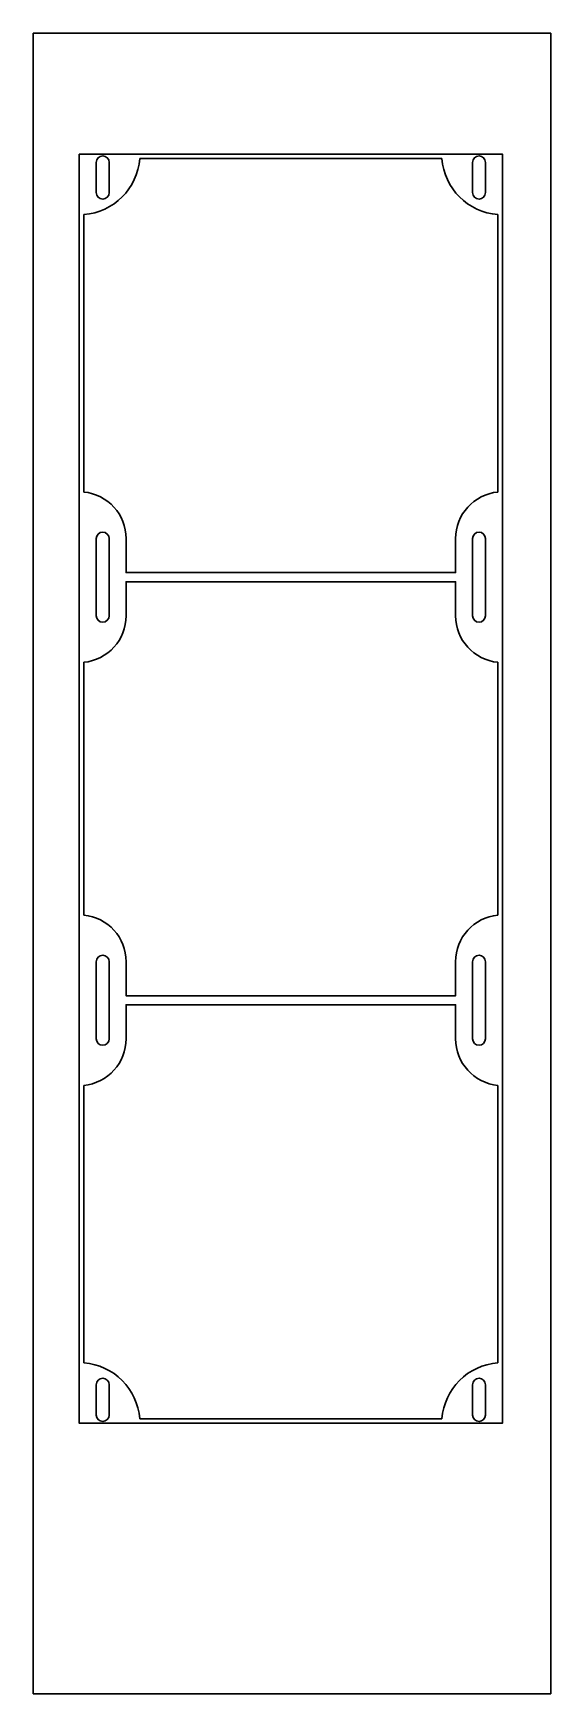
# Model space of a CAD drawing. Extents: x -3 to 168, y 0 to 550.
import ezdxf

# ---------------------------------------------------------------- set-up
doc = ezdxf.new("R2010")
doc.units = 0
doc.layers.add('s005-#def-solid-edge', color=7, linetype='CONTINUOUS')

msp = doc.modelspace()

# ---------------------------------------------------------------- linework, layer by layer
at = {"layer": 's005-#def-solid-edge', "color": 7, "linetype": 'CONTINUOUS', "lineweight": 30, "true_color": 0x000000}
for p, q in [((17.6, 506.75), (17.6, 496.75)), ((21.9, 496.75), (21.9, 506.75)), ((132, 508), (32, 508)), ((142.1, 506.75), (142.1, 496.75)), ((146.4, 496.75), (146.4, 506.75)), ((17.6, 382.25), (17.6, 356.75)), ((21.9, 356.75), (21.9, 382.25)), ((142.1, 382.25), (142.1, 356.75)), ((146.4, 356.75), (146.4, 382.25)), ((17.6, 242.25), (17.6, 216.75)), ((21.9, 216.75), (21.9, 242.25)), ((142.1, 242.25), (142.1, 216.75)), ((146.4, 216.75), (146.4, 242.25)), ((17.6, 102.25), (17.6, 92.25)), ((21.9, 92.25), (21.9, 102.25)), ((142.1, 102.25), (142.1, 92.25)), ((146.4, 92.25), (146.4, 102.25)), ((32, 91), (132, 91))]:
    msp.add_line(p, q, dxfattribs=at)
for points in [[(0, 549.5), (-3.25, 549.5), (-3.25, 0), (0, 0), (168, 0), (168, 549.5), (0, 549.5)], [(12, 509.5), (152, 509.5), (152, 89.5), (12, 89.5), (12, 509.5)], [(13.5, 489.5), (13.5, 439.5), (13.5, 397.68)], [(150.5, 397.68), (150.5, 439.5), (150.5, 489.5)], [(27.5, 382.25), (27.5, 371), (82, 371), (136.5, 371), (136.5, 382.25)], [(136.5, 356.75), (136.5, 368), (82, 368), (27.5, 368), (27.5, 356.75)], [(13.5, 341.32), (13.5, 299.5), (13.5, 257.68)], [(150.5, 257.68), (150.5, 299.5), (150.5, 341.32)], [(27.5, 242.25), (27.5, 231), (82, 231), (136.5, 231), (136.5, 242.25)], [(136.5, 216.75), (136.5, 228), (82, 228), (27.5, 228), (27.5, 216.75)], [(13.5, 201.32), (13.5, 159.5), (13.5, 109.5)], [(150.5, 109.5), (150.5, 159.5), (150.5, 201.32)]]:
    msp.add_lwpolyline(points, dxfattribs=at)
for centre, radius, start, end in [((12, 509.5), 20.06, -85.7108, -4.2892), ((19.75, 506.75), 2.15, 90, 180), ((19.75, 506.75), 2.15, 0, 90), ((152, 509.5), 20.06, -175.7108, -94.2892), ((144.25, 506.75), 2.15, 90, 180), ((144.25, 506.75), 2.15, 0, 90), ((19.75, 496.75), 2.15, -180, -90), ((19.75, 496.75), 2.15, -90, 0), ((144.25, 496.75), 2.15, -180, -90), ((144.25, 496.75), 2.15, -90, 0), ((12, 382.25), 15.5, 0, 84.4466), ((152, 382.25), 15.5, 95.5534, 180), ((19.75, 382.25), 2.15, 90, 180), ((19.75, 382.25), 2.15, 0, 90), ((144.25, 382.25), 2.15, 90, 180), ((144.25, 382.25), 2.15, 0, 90), ((12, 356.75), 15.5, -84.4466, 0), ((19.75, 356.75), 2.15, 180, -90), ((19.75, 356.75), 2.15, -90, 0), ((152, 356.75), 15.5, -180, -95.5534), ((144.25, 356.75), 2.15, 180, -90), ((144.25, 356.75), 2.15, -90, 0), ((12, 242.25), 15.5, 0, 84.4466), ((152, 242.25), 15.5, 95.5534, -180), ((19.75, 242.25), 2.15, 90, 180), ((19.75, 242.25), 2.15, 0, 90), ((144.25, 242.25), 2.15, 90, 180), ((144.25, 242.25), 2.15, 0, 90), ((12, 216.75), 15.5, -84.4466, 0), ((19.75, 216.75), 2.15, 180, -90), ((19.75, 216.75), 2.15, -90, 0), ((152, 216.75), 15.5, -180, -95.5534), ((144.25, 216.75), 2.15, 180, -90), ((144.25, 216.75), 2.15, -90, 0), ((12, 89.5), 20.06, 4.2892, 85.7108), ((152, 89.5), 20.06, 94.2892, 175.7108), ((19.75, 102.25), 2.15, 90, -180), ((19.75, 102.25), 2.15, 0, 90), ((144.25, 102.25), 2.15, 90, 180), ((144.25, 102.25), 2.15, 0, 90), ((19.75, 92.25), 2.15, -180, -90), ((19.75, 92.25), 2.15, -90, 0), ((144.25, 92.25), 2.15, -180, -90), ((144.25, 92.25), 2.15, -90, 0)]:
    msp.add_arc(centre, radius, start, end, dxfattribs=at)

doc.saveas('drawing.dxf')
